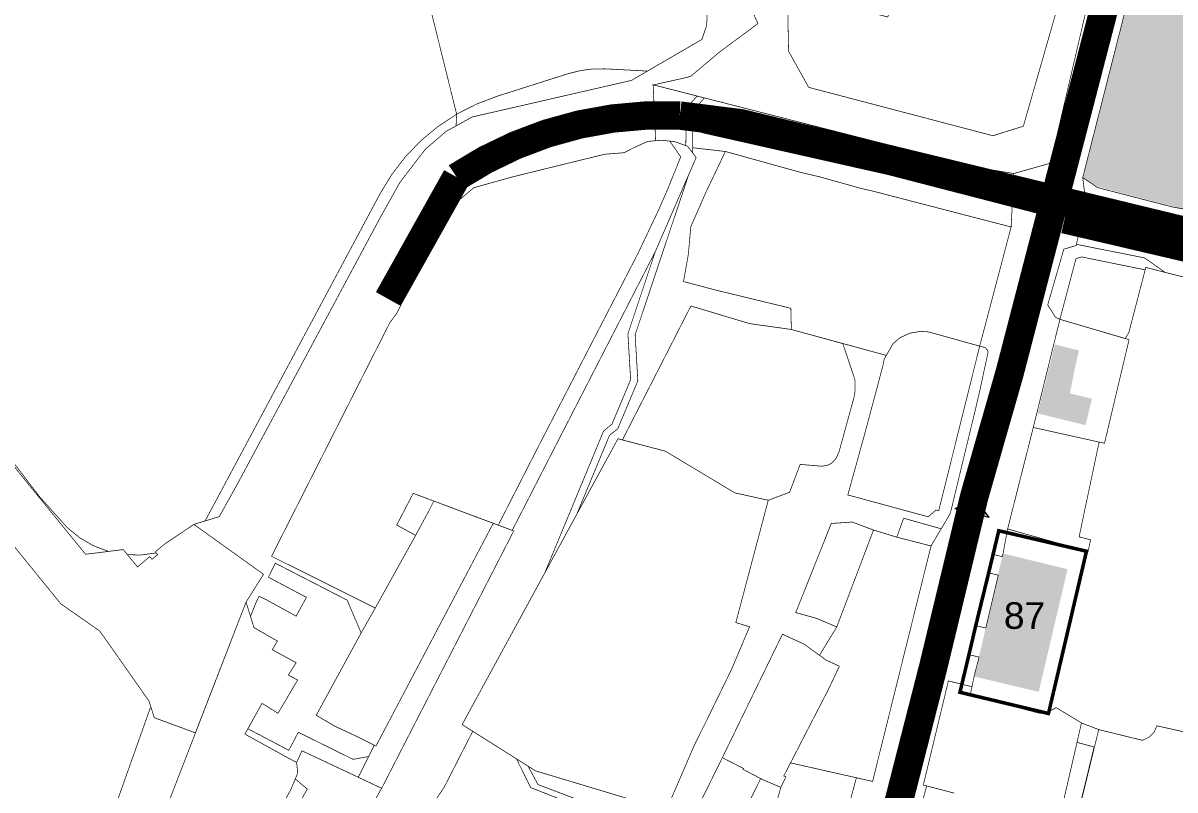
# Model space of a CAD drawing. Header units: millimetres. Extents: x 21689 to 31331, y 37531 to 43751.
# Drawn here: x 25371 to 25695.3, y 41633 to 41849.1 of the extents above; entities that cross this region are included whole.
import ezdxf

# ---------------------------------------------------------------- set-up
doc = ezdxf.new("R2010")
doc.units = ezdxf.units.MM
doc.linetypes.add('g5_084', pattern=[0.4, 0.2, -0.2])
for name, color, linetype, lineweight in [('0.15 - Видовые раскрытия', 22, 'Continuous', 9), ('00 номер ОКН', 7, 'Continuous', 15), ('00 Разраб границы', 5, 'g5_084', 50), ('CONTUR', 150, 'Continuous', 9)]:
    doc.layers.add(name, color=color, linetype=linetype, lineweight=lineweight)
for name, color, linetype, lineweight, transparency in [('00 Дороги', 252, 'Continuous', 9, 0.2), ('00 ОКН', 1, 'Continuous', 9, 0.4), ('24. ценная дореволюц постройка', 192, 'Continuous', 13, 0.4)]:
    doc.layers.add(name, color=color, linetype=linetype, lineweight=lineweight, transparency=transparency)
doc.layers.add('00 Парки и скверы', color=114, linetype='Continuous', lineweight=9, true_color=0x00a945, transparency=0.5)
doc.styles.get("Standard").update_dxf_attribs({"font": 'arial.ttf'})

# ---------------------------------------------------------------- blocks, each defined once
blk = doc.blocks.new('участки все')
at = {"layer": 'CONTUR', "const_width": 0.2}
for points in [[(2483.58, 4079.5), (2501.87, 4057.06), (2508.37, 4057.86), (2512.47, 4058.37), (2516.5, 4053.47), (2519.93, 4056.39), (2520.59, 4055.63), (2522.17, 4056.97), (2521.79, 4057.44), (2521.53, 4057.74), (2524.04, 4059.87), (2532.37, 4065.47), (2551.97, 4051.41), (2547.05, 4043.57), (2532.79, 4006.74), (2521.22, 4011), (2520.33, 4013.8), (2519.69, 4015.75), (2505.88, 4035.4), (2494.87, 4043.11), (2464.17, 4080.98)], [(2717.22, 3987.86), (2718.9, 3994.08), (2723.46, 3993.05), (2739.91, 4059.39), (2745.34, 4068.56), (2748.7, 4082.53), (2752.55, 4098.46), (2753.76, 4103.71), (2755.98, 4114.07), (2755.83, 4114.47), (2755.26, 4115.25), (2753.61, 4115.7), (2762.46, 4149.28), (2763.22, 4164.34), (2773.54, 4167.26), (2783.7, 4210.84)], [(2808.48, 4264.98), (2782.63, 4163.21), (2783.46, 4156.43), (2780.78, 4144.07), (2777.29, 4143.02), (2772.76, 4127.32), (2774.94, 4123.84), (2776.2, 4123.26), (2774.43, 4116.07), (2769.66, 4096.68), (2768.7, 4092.79), (2761.47, 4064.19), (2760.17, 4057.16), (2759.97, 4056.39), (2757.38, 4057.01), (2756.13, 4051.81), (2758.83, 4051.16), (2755.33, 4036.27), (2752.5, 4036.94), (2750.59, 4028.76), (2753.42, 4028.09), (2752.03, 4022.6), (2751.44, 4019.73), (2744.8, 4021.36), (2737.74, 3992.03), (2738.69, 3991.78), (2720.77, 3925.79)], [(2438.89, 4138.89), (2488.86, 4073.33), (2491.55, 4070.32), (2496.86, 4064.41), (2499.17, 4062.56), (2500.37, 4061.59), (2503.77, 4059.66), (2504.28, 4059.37), (2508.37, 4057.86), (2512.47, 4058.37), (2513.65, 4056.94), (2517.44, 4056.85), (2521.79, 4057.44), (2521.53, 4057.74), (2524.04, 4059.87), (2532.37, 4065.47), (2535.44, 4066.41), (2535.9, 4067.13), (2539.27, 4073.44), (2584.81, 4158.69), (2588.07, 4164.06), (2591.9, 4169.04), (2596.26, 4173.57), (2601.11, 4177.6), (2602.43, 4178.47), (2606.35, 4181.06), (2597.79, 4215.59)], [(2676.97, 4210.69), (2676.72, 4206), (2675.41, 4202.13), (2660.07, 4193.21), (2659.45, 4193.24), (2654.42, 4193.51), (2648.15, 4193.84), (2644.68, 4193.81), (2641.24, 4193.36), (2637.86, 4192.51), (2617.84, 4186.15), (2611.95, 4183.92), (2606.35, 4181.06), (2597.79, 4215.59)], [(2838.38, 4128.4), (2805.84, 4136.47), (2800.02, 4140.57), (2780.85, 4144.38), (2783.46, 4156.43), (2782.62, 4163.21), (2786.81, 4160.37), (2807.92, 4154.9), (2811.23, 4154.31)], [(2574.81, 3972.6), (2585.23, 3991.11), (2622.41, 4063.62), (2621.99, 4063.78), (2639.34, 4097.64), (2662.27, 4142.31), (2662.27, 4142.31), (2654.57, 4119.19), (2655.33, 4106.25), (2650.06, 4093.69), (2647.72, 4091.79), (2631.17, 4051.82), (2607.89, 4009.07), (2610.88, 4007.17), (2608.88, 4003.26), (2608.52, 4002.56), (2604.17, 3994.02), (2602.75, 3991.25), (2594.79, 3979.59)], [(2814.04, 4006.36), (2803.48, 4008.72), (2802.65, 4006.81), (2801.29, 4005.52), (2799.47, 4004.62), (2787.13, 4007.65), (2782.27, 4009.52), (2775.13, 4013.84), (2774.25, 4013.33), (2773.15, 4012.85), (2783.69, 4057.91), (2784.12, 4057.76), (2784.83, 4061.13), (2781.61, 4061.97), (2783.06, 4068.93), (2784.04, 4073.53), (2786.23, 4083.94), (2787.13, 4088.18), (2787.21, 4088.67), (2787.21, 4088.67), (2788.75, 4088.33), (2789.63, 4092.03), (2791.74, 4100.98), (2795.67, 4117.53), (2794.55, 4117.86), (2795.56, 4119.39), (2800.2, 4137.2), (2800.33, 4137.9), (2805.84, 4136.47), (2837.44, 4128.64)], [(2433.23, 3985.66), (2428.02, 3994.52), (2425.63, 3993.1), (2408.18, 3996.77), (2404.97, 3997.7), (2396.32, 4009.09), (2381.01, 3998.81), (2379.61, 4010.95), (2392.56, 4019.83), (2395.75, 4038.44), (2397.04, 4045.61), (2398.97, 4055.2), (2398.97, 4055.2), (2424.84, 4066.26), (2447.78, 4074.82), (2464.17, 4080.98), (2494.87, 4043.11), (2505.88, 4035.4), (2519.69, 4015.75), (2520.33, 4013.8), (2520.07, 4013.7), (2509.77, 3984.68)], [(2775.91, 3981.94), (2782.27, 4009.52), (2775.13, 4013.84), (2774.25, 4013.33), (2772.27, 4012.44), (2770.64, 4012.22), (2751.05, 4017.32), (2750.96, 4017.47), (2750.96, 4017.47), (2751.44, 4019.73), (2744.8, 4021.36), (2737.74, 3992.03), (2746.44, 3989.75)], [(2580.02, 3981.85), (2585.23, 3991.11), (2578.66, 3994.22), (2562.8, 4001.67), (2561.3, 3998.38), (2561.6, 3995.37), (2560.91, 3993.73), (2564.29, 3990.92), (2533.67, 3935.47)], [(2692.96, 3974.49), (2697.61, 3991.37), (2699.07, 3994.38), (2698.45, 3994.57), (2700.35, 3998.27), (2718.9, 3994.08), (2717.22, 3987.86)]]:
    blk.add_lwpolyline(points, dxfattribs=at)
for points in [[(2832.69, 4236.99), (2830.15, 4227.52), (2826.41, 4212.71), (2819.5, 4185.11), (2811.23, 4154.31), (2807.92, 4154.9), (2786.81, 4160.37), (2782.63, 4163.21), (2803.38, 4244.93), (2809.22, 4243.29), (2832.69, 4236.99)], [(2774.2, 4213.14), (2746.83, 4220.31), (2744.66, 4221.94), (2739.14, 4227.9), (2737.4, 4224.59), (2736.09, 4220.58), (2732.53, 4221.46), (2731.33, 4217.3), (2730.34, 4217.46), (2727.74, 4208.44), (2699.53, 4215.94), (2699.65, 4206.09), (2699.81, 4198.78), (2705.47, 4188.62), (2757.34, 4174.99), (2765.9, 4177.68), (2775.94, 4212.67), (2774.2, 4213.14)], [(2775.94, 4212.67), (2765.9, 4177.68), (2757.34, 4174.99), (2705.47, 4188.62), (2699.81, 4198.78), (2699.65, 4206.09), (2699.53, 4215.94), (2686.02, 4219.55), (2683.38, 4217.63), (2685.22, 4215.02), (2689.47, 4210.41), (2691.18, 4206.58), (2680.3, 4198.53), (2672.33, 4191.8), (2671.36, 4191.47), (2661.76, 4189.32), (2752.5, 4166.13), (2763.22, 4164.34), (2773.54, 4167.26), (2783.7, 4210.84), (2778.61, 4211.97), (2775.94, 4212.67)], [(2611.95, 4183.92), (2606.35, 4181.06), (2606.18, 4177.76), (2610.68, 4180.26), (2655.55, 4190.58), (2660.07, 4193.21), (2648.15, 4193.84), (2644.68, 4193.81), (2641.24, 4193.36), (2637.86, 4192.51), (2617.84, 4186.15), (2611.95, 4183.92)], [(2662.36, 4173.59), (2661.67, 4189.34), (2674.05, 4186.17), (2671.06, 4182.85), (2670.85, 4172.21), (2667.73, 4173.34), (2663.83, 4173.72), (2662.36, 4173.59)], [(2674.05, 4186.17), (2676.1, 4185.65), (2672.84, 4181.95), (2672.76, 4170.2), (2671.35, 4172.03), (2670.85, 4172.21), (2671.06, 4182.85), (2674.05, 4186.17)], [(2672.77, 4171.61), (2672.84, 4181.95), (2676.1, 4185.65), (2752.5, 4166.13), (2763.22, 4164.34), (2762.46, 4149.28), (2723.26, 4159.45), (2720.24, 4160.13), (2719.7, 4160.28), (2714.77, 4161.67), (2714.25, 4161.81), (2708.41, 4163.44), (2703.49, 4164.59), (2702.31, 4164.91), (2682.02, 4170.55), (2672.77, 4171.61)], [(2584.81, 4158.69), (2539.27, 4073.44), (2535.9, 4067.13), (2535.44, 4066.41), (2539.52, 4067.66), (2545.34, 4078.18), (2584.94, 4152.12), (2590.39, 4161.87), (2597.52, 4171.18), (2603.38, 4176.21), (2606.18, 4177.76), (2606.35, 4181.06), (2602.43, 4178.47), (2601.11, 4177.6), (2596.26, 4173.57), (2591.9, 4169.04), (2588.07, 4164.06), (2584.81, 4158.69)], [(2583.43, 4041.91), (2594.8, 4062.38), (2589.48, 4065.29), (2594.11, 4074.22), (2621.99, 4063.78), (2639.34, 4097.64), (2662.27, 4142.31), (2673.78, 4168.86), (2671.35, 4172.03), (2667.73, 4173.34), (2663.83, 4173.72), (2660.12, 4173.38), (2656.41, 4171.7), (2653.48, 4170.2), (2648.01, 4169.77), (2621.93, 4163.36), (2611.2, 4160.35), (2605.55, 4155.59), (2601.6, 4149.32), (2598.27, 4142.8), (2589.5, 4124.96), (2587.53, 4122.3), (2554.23, 4056.49), (2583.43, 4041.91)], [(2666.34, 4173.47), (2669.44, 4169.05), (2667.61, 4164.5), (2666.6, 4161.99), (2666.16, 4160.91), (2665.83, 4160.07), (2663.34, 4154.36), (2657.38, 4141.78), (2630.05, 4088.77), (2618.06, 4065.26), (2594.11, 4074.22), (2589.48, 4065.29), (2594.8, 4062.38), (2583.43, 4041.91), (2554.23, 4056.49), (2587.53, 4122.3), (2589.5, 4124.96), (2598.27, 4142.8), (2601.6, 4149.32), (2605.55, 4155.59), (2611.2, 4160.35), (2621.93, 4163.36), (2648.01, 4169.77), (2653.48, 4170.2), (2656.41, 4171.7), (2660.12, 4173.38), (2663.83, 4173.72), (2666.34, 4173.47)], [(2666.34, 4173.47), (2667.73, 4173.34), (2671.35, 4172.03), (2673.78, 4168.86), (2662.27, 4142.31), (2639.34, 4097.64), (2621.99, 4063.78), (2618.06, 4065.26), (2630.05, 4088.77), (2657.38, 4141.78), (2663.34, 4154.36), (2665.83, 4160.07), (2666.16, 4160.91), (2666.6, 4161.99), (2667.61, 4164.5), (2669.44, 4169.05), (2666.34, 4173.47)], [(2672.77, 4171.61), (2682.01, 4170.55), (2676.63, 4159.29), (2672.28, 4149.37), (2671.58, 4141.6), (2670.22, 4133.91), (2679.36, 4131.48), (2700.43, 4126.37), (2700.58, 4120.4), (2694.22, 4121.29), (2690.3, 4121.84), (2688.82, 4122.05), (2672.3, 4127.02), (2665.49, 4113.68), (2663.45, 4109.68), (2653.02, 4089.28), (2652.77, 4089.33), (2651.77, 4089.62), (2640.19, 4068.38), (2649.38, 4090.56), (2651.71, 4092.44), (2657.36, 4105.9), (2656.6, 4118.92), (2671.63, 4163.89), (2673.78, 4168.86), (2672.76, 4170.2), (2672.77, 4171.61)], [(2682.01, 4170.55), (2702.31, 4164.91), (2703.49, 4164.59), (2708.41, 4163.44), (2714.25, 4161.81), (2714.77, 4161.67), (2719.7, 4160.28), (2720.24, 4160.13), (2723.25, 4159.45), (2762.46, 4149.28), (2753.61, 4115.7), (2739.2, 4119.72), (2738.48, 4119.76), (2736.92, 4119.86), (2733.94, 4119.36), (2731.18, 4118.07), (2729.24, 4116.42), (2727.32, 4113.09), (2700.58, 4120.4), (2700.43, 4126.37), (2679.36, 4131.48), (2670.22, 4133.91), (2671.58, 4141.6), (2672.28, 4149.37), (2676.63, 4159.29), (2682.01, 4170.55)], [(2671.63, 4163.89), (2656.6, 4118.92), (2657.36, 4105.9), (2651.71, 4092.44), (2649.38, 4090.56), (2640.19, 4068.38), (2631.17, 4051.82), (2647.72, 4091.79), (2650.06, 4093.69), (2655.33, 4106.25), (2654.57, 4119.19), (2662.27, 4142.31), (2671.63, 4163.89)], [(2430.28, 4154.92), (2431.95, 4149.31), (2432.72, 4146.68), (2433.29, 4145.02), (2464.66, 4103.86), (2483.58, 4079.5), (2501.87, 4057.06), (2508.37, 4057.86), (2504.28, 4059.37), (2503.77, 4059.66), (2500.37, 4061.59), (2499.17, 4062.56), (2496.86, 4064.41), (2491.55, 4070.32), (2488.89, 4073.29), (2438.89, 4138.89), (2436, 4143.13), (2434.01, 4146.46), (2433.86, 4146.74), (2432.54, 4149.35), (2430.28, 4154.92)], [(2780.72, 4140.37), (2782.29, 4140.84), (2800.2, 4137.2), (2795.56, 4119.39), (2794.54, 4117.85), (2789.43, 4119.36), (2776.2, 4123.26), (2779.77, 4136.8), (2780.72, 4140.37)], [(2672.3, 4127.02), (2688.82, 4122.05), (2690.3, 4121.84), (2694.22, 4121.29), (2700.58, 4120.4), (2715.07, 4116.42), (2717.61, 4108.85), (2718.35, 4106.66), (2718.49, 4106.23), (2718.54, 4103.13), (2718.22, 4101.26), (2714.05, 4086.07), (2713.22, 4084.12), (2712.5, 4083.29), (2711.71, 4082.57), (2710.67, 4082.1), (2709.17, 4081.86), (2707.82, 4081.98), (2703.06, 4082.37), (2700.08, 4074.52), (2694.08, 4072.27), (2684.67, 4074.36), (2665.09, 4086.11), (2653.02, 4089.28), (2663.45, 4109.68), (2665.49, 4113.68), (2672.3, 4127.02)], [(2768.7, 4092.79), (2769.66, 4096.68), (2774.43, 4116.07), (2776.2, 4123.26), (2795.67, 4117.53), (2791.74, 4100.98), (2789.63, 4092.03), (2788.75, 4088.33), (2768.7, 4092.79)], [(2729.24, 4116.42), (2731.18, 4118.07), (2733.94, 4119.36), (2736.92, 4119.86), (2738.48, 4119.76), (2739.2, 4119.72), (2753.61, 4115.7), (2742.07, 4069.32), (2741.29, 4069.52), (2739.13, 4067.61), (2716.48, 4073.77), (2721.14, 4090.63), (2724.55, 4103.35), (2726.48, 4110.66), (2726.49, 4111.08), (2726.77, 4112.13), (2729.24, 4116.42)], [(2651.77, 4089.62), (2652.77, 4089.33), (2665.09, 4086.11), (2684.67, 4074.36), (2694.08, 4072.27), (2684.95, 4037.81), (2688.82, 4036.62), (2683.76, 4024.66), (2677.43, 4011.66), (2673.38, 4003.51), (2665.37, 3984.94), (2628.52, 3996.04), (2607.89, 4009.07), (2651.77, 4089.62)], [(2579.46, 4034.9), (2566.81, 4011.68), (2572.15, 4008.56), (2577.91, 4005.87), (2583.16, 4003.23), (2583.62, 4002.99), (2616.66, 4065.79), (2605.59, 4069.93), (2599.91, 4072.05), (2598.57, 4069.35), (2594.8, 4062.38), (2583.43, 4041.91), (2579.46, 4034.9)], [(2732.2, 4067.21), (2742.77, 4064.23), (2739.91, 4059.39), (2730.57, 4061.79), (2730.28, 4061.89), (2732.2, 4067.21)], [(2583.16, 4003.23), (2578.66, 3994.22), (2585.23, 3991.11), (2622.41, 4063.62), (2621.99, 4063.78), (2616.66, 4065.79), (2583.62, 4002.99), (2583.16, 4003.23)], [(2723.71, 4063.88), (2713.37, 4036.58), (2708.5, 4028.59), (2709.67, 4027.75), (2710.38, 4027.21), (2710.52, 4027.15), (2710.53, 4027.14), (2710.64, 4027.1), (2714.11, 4025.52), (2711.1, 4019.13), (2700.35, 3998.27), (2723.46, 3993.05), (2739.91, 4059.39), (2730.57, 4061.79), (2723.71, 4063.88)], [(2711.82, 4065.73), (2717.71, 4066.14), (2723.71, 4063.88), (2713.37, 4036.58), (2707.6, 4039.02), (2701.82, 4040.62), (2711.82, 4065.73)], [(2761.47, 4064.19), (2783.69, 4057.91), (2773.13, 4012.83), (2772.27, 4012.44), (2768.23, 4013.31), (2750.96, 4017.47), (2751.44, 4019.73), (2752.03, 4022.6), (2753.42, 4028.09), (2750.59, 4028.76), (2752.5, 4036.94), (2755.33, 4036.27), (2758.83, 4051.16), (2756.13, 4051.81), (2757.38, 4057.01), (2759.97, 4056.39), (2760.17, 4057.16), (2761.47, 4064.19)], [(2513.65, 4056.94), (2516.5, 4053.47), (2519.93, 4056.39), (2520.59, 4055.63), (2522.17, 4056.97), (2521.79, 4057.44), (2517.44, 4056.85), (2513.65, 4056.94)], [(2555.29, 4054.54), (2575.51, 4044.13), (2579.46, 4034.9), (2566.81, 4011.68), (2572.15, 4008.55), (2577.91, 4005.87), (2583.16, 4003.23), (2581.58, 4000.07), (2577.18, 3999.27), (2561.76, 4006.9), (2559.09, 4001.82), (2547.58, 4007.88), (2551.55, 4015.06), (2552.4, 4014.53), (2556.04, 4012.25), (2561.57, 4021.6), (2558.96, 4023.04), (2561.16, 4026.49), (2554.45, 4030.16), (2555.87, 4032.61), (2549.28, 4036.39), (2548.3, 4039.54), (2549.96, 4043.69), (2550.7, 4045.21), (2552.44, 4044.41), (2561.15, 4039.62), (2564.05, 4044.91), (2555.4, 4049.5), (2553.35, 4050.6), (2555.29, 4054.54)], [(2508.08, 3946.35), (2512.77, 3955.11), (2513.05, 3955.59), (2547.05, 4043.57), (2549.28, 4036.4), (2555.87, 4032.61), (2554.44, 4030.16), (2561.16, 4026.49), (2558.95, 4023.04), (2561.57, 4021.6), (2556.04, 4012.25), (2552.39, 4014.53), (2551.55, 4015.06), (2546.74, 4006.38), (2547.72, 4005.83), (2558.52, 3999.87), (2561.3, 3998.38), (2561.6, 3995.37), (2559.65, 3990.74), (2555.47, 3983.12), (2554.51, 3979.73), (2532.3, 3939.54), (2525.39, 3936.24), (2508.08, 3946.35)], [(2681.18, 3999.8), (2681.59, 3999.53), (2687.09, 3996.68), (2686.97, 3996.46), (2692.42, 3993.6), (2697.61, 3991.37), (2699.07, 3994.38), (2698.45, 3994.57), (2700.35, 3998.27), (2711.1, 4019.13), (2714.11, 4025.52), (2710.64, 4027.1), (2710.53, 4027.14), (2710.38, 4027.21), (2709.67, 4027.75), (2708.5, 4028.59), (2708.46, 4028.62), (2704.17, 4031.72), (2698.07, 4034.53), (2681.18, 3999.8)], [(2787.13, 4007.65), (2799.47, 4004.62), (2801.29, 4005.52), (2802.65, 4006.81), (2803.48, 4008.72), (2824.92, 4003.94), (2830.86, 4000.76), (2828.13, 3990.45), (2828.73, 3988.68), (2829.87, 3988.36), (2824.76, 3968.23), (2821.53, 3968.56), (2805.39, 3972.92), (2798.93, 3974.67), (2798.67, 3976.11), (2780.58, 3980.75), (2785.94, 4002.81), (2787.13, 4007.65)], [(2602.75, 3991.25), (2604.17, 3994.02), (2608.52, 4002.56), (2608.88, 4003.26), (2610.88, 4007.17), (2623.18, 3999.41), (2627.2, 3991.31), (2661.58, 3977.77), (2661.29, 3977.22), (2632.07, 3948.79), (2624.99, 3944.23), (2623.55, 3939.21), (2614.83, 3945.78), (2598.48, 3960.71), (2584.8, 3964.95), (2594.79, 3979.59), (2602.75, 3991.25)], [(2781.01, 4004.05), (2785.82, 4002.75), (2780.49, 3980.77), (2775.91, 3981.94), (2779.89, 3999.18), (2781.01, 4004.05)], [(2623.18, 3999.42), (2626.44, 3997.37), (2629.23, 3992.17), (2665.01, 3978.59), (2669.44, 3975.96), (2680.51, 3969.58), (2695.94, 3985.33), (2694.97, 3981.84), (2680.61, 3967.5), (2664.02, 3976.81), (2627.2, 3991.31), (2623.18, 3999.42)], [(2681.18, 3999.8), (2681.59, 3999.53), (2687.09, 3996.68), (2686.97, 3996.46), (2691.94, 3993.84), (2680.5, 3970.52), (2669.44, 3975.96), (2681.18, 3999.8)], [(2626.46, 3997.34), (2628.52, 3996.04), (2665.37, 3984.94), (2662.51, 3979.53), (2629.23, 3992.17), (2626.46, 3997.34)]]:
    blk.add_lwpolyline(points, close=True, dxfattribs=at)

msp = doc.modelspace()

# ---------------------------------------------------------------- hatches: boundary and pattern name
at = {"layer": '0.15 - Видовые раскрытия', "transparency": 33554687}
h = msp.add_hatch(color=256, dxfattribs=at)
h.dxf.hatch_style = 1
h.paths.add_polyline_path([(25662.6, 41804.24), (25657.48, 41800.04), (25660.59, 41794.55)])
h.paths.add_polyline_path([(25668.01, 41797.85, 1), (25663.22, 41798.85, 1)])
h.paths.add_polyline_path([(25673.04, 41796.81, 1), (25669.73, 41797.5, 1)])
h.paths.add_polyline_path([(25676.53, 41796.08, 1), (25674.62, 41796.48, 1)])
h = msp.add_hatch(color=256, dxfattribs=at)
h.dxf.hatch_style = 1
h.paths.add_polyline_path([(25662.6, 41804.24), (25657.48, 41800.04), (25660.59, 41794.55)])
h.paths.add_polyline_path([(25668.01, 41797.85, 1), (25663.22, 41798.85, 1)])
h.paths.add_polyline_path([(25673.04, 41796.81, 1), (25669.73, 41797.5, 1)])
h.paths.add_polyline_path([(25676.53, 41796.08, 1), (25674.62, 41796.48, 1)])
h = msp.add_hatch(color=256, dxfattribs=at)
h.dxf.hatch_style = 1
h.paths.add_polyline_path([(25642.97, 41709.81), (25638.97, 41715.09), (25633.36, 41712.19)])
h.paths.add_polyline_path([(25636.39, 41704.64, 1), (25637.57, 41709.4, 1)])
h.paths.add_polyline_path([(25635.16, 41699.67, 1), (25635.97, 41702.94, 1)])
h.paths.add_polyline_path([(25634.3, 41696.2, 1), (25634.77, 41698.1, 1)])
h = msp.add_hatch(color=256, dxfattribs=at)
h.dxf.hatch_style = 1
h.paths.add_polyline_path([(25642.97, 41709.81), (25638.97, 41715.09), (25633.36, 41712.19)])
h.paths.add_polyline_path([(25636.39, 41704.64, 1), (25637.57, 41709.4, 1)])
h.paths.add_polyline_path([(25635.16, 41699.67, 1), (25635.97, 41702.94, 1)])
h.paths.add_polyline_path([(25634.3, 41696.2, 1), (25634.77, 41698.1, 1)])
at = {"layer": '00 ОКН', "transparency": 33554585}
h = msp.add_hatch(color=1, dxfattribs=at)
h.dxf.hatch_style = 1
h.paths.add_polyline_path([(25638.9, 41664.93), (25656.97, 41660.67), (25665.1, 41695.21), (25646.89, 41699.64)])
at = {"layer": '00 Парки и скверы'}
h = msp.add_hatch(color=256, dxfattribs=at)
h.dxf.hatch_style = 1
h.paths.add_polyline_path([(25690.13, 41887.24), (25669.37, 41805.53), (25672.3, 41803.58), (25673.56, 41803.01), (25697.92, 41796.63), (25700.88, 41807.46), (25717.3, 41871.54), (25719.28, 41879.39), (25739.01, 41874.23), (25737.31, 41867.81), (25742.01, 41861.82), (25744.96, 41872.86), (25751.88, 41901.18), (25757.71, 41919.27), (25731.13, 41925.83), (25728.95, 41924.05), (25723.41, 41919.57), (25698.71, 41924.73)])
at = {"layer": '24. ценная дореволюц постройка'}
h = msp.add_hatch(color=192, dxfattribs=at)
h.dxf.hatch_style = 1
h.paths.add_polyline_path([(25659.4, 41750), (25656.68, 41739.11), (25670.15, 41735.81), (25671.97, 41743.24), (25665.75, 41744.77), (25667.39, 41752.91), (25668.34, 41756.85), (25665.6, 41757.51), (25661.53, 41758.52)])

# ---------------------------------------------------------------- linework, layer by layer
at = {"layer": '0.15 - Видовые раскрытия'}
for p, q in [((25657.48, 41800.04), (25662.6, 41804.24)), ((25657.48, 41800.04), (25662.6, 41804.24)), ((25662.6, 41804.24), (25660.59, 41794.55)), ((25662.6, 41804.24), (25660.59, 41794.55)), ((25657.48, 41800.04), (25660.59, 41794.55)), ((25657.48, 41800.04), (25660.59, 41794.55)), ((25638.97, 41715.09), (25633.36, 41712.19)), ((25638.97, 41715.09), (25633.36, 41712.19)), ((25638.97, 41715.09), (25642.97, 41709.81)), ((25638.97, 41715.09), (25642.97, 41709.81)), ((25642.97, 41709.81), (25633.36, 41712.19)), ((25642.97, 41709.81), (25633.36, 41712.19))]:
    msp.add_line(p, q, dxfattribs=at)
for centre, radius in [((25665.62, 41798.35), 2.45), ((25665.62, 41798.35), 2.45), ((25671.38, 41797.15), 1.69), ((25671.38, 41797.15), 1.69), ((25675.58, 41796.28), 0.978), ((25675.58, 41796.28), 0.978), ((25636.98, 41707.02), 2.45), ((25636.98, 41707.02), 2.45), ((25635.56, 41701.3), 1.69), ((25635.56, 41701.3), 1.69), ((25634.53, 41697.15), 0.978), ((25634.53, 41697.15), 0.978)]:
    msp.add_circle(centre, radius, dxfattribs=at)
at = {"layer": '00 Дороги', "lineweight": 9}
msp.add_lwpolyline([(25718.71, 42026.14, 8, 8, 0), (25691.03, 41913.52, 8, 8, 0), (25648.81, 41750.6, 8, 8, 0), (25638.78, 41715.51, 8, 8, 0), (25627.36, 41668, 8, 8, 0), (25609.85, 41599.55, 8, 8, 0), (25590.78, 41527.6, 8, 8, 0), (25571.83, 41460.93, 8, 8, 0), (25569.77, 41449.59, 8, 8, 0), (25574.32, 41444.83, 0, 0, 0)], format="xyseb", dxfattribs=at)
for points, const_width in [([(25648.81, 41750.6), (25691.03, 41913.52), (25718.71, 42026.14)], 8), ([(25562.85, 41822.06), (25615.61, 41810.15), (25657.33, 41799.35)], 8), ([(25664.35, 41794.3), (25732.76, 41778.29), (25775.63, 41772.63), (25778.13, 41771.99)], 9)]:
    msp.add_lwpolyline(points, dxfattribs=dict(at, const_width=const_width))
at = {"layer": '00 Дороги', "lineweight": 9, "const_width": 8}
msp.add_lwpolyline([(25473.85, 41771.34), (25493.08, 41805.7, -0.158888), (25555.91, 41823.04), (25573.15, 41820.86), (25779.86, 41770.7)], format="xyb", dxfattribs=at)
at = {"layer": '00 Разраб границы', "ltscale": 5, "const_width": 1}
msp.add_lwpolyline([(25645.73, 41706.05), (25644.13, 41699.37), (25642.88, 41694.17), (25639.25, 41679.3), (25637.33, 41671.11), (25634.8, 41660.52), (25659.7, 41654.55), (25659.88, 41655.19), (25670.43, 41700.27), (25645.73, 41706.05)], dxfattribs=at)
msp.add_lwpolyline([(25645.73, 41706.05), (25644.13, 41699.37), (25642.88, 41694.17), (25639.25, 41679.3), (25637.33, 41671.11), (25634.8, 41660.52), (25659.7, 41654.55), (25659.88, 41655.19), (25670.43, 41700.27), (25645.73, 41706.05)], dxfattribs=at)

# ---------------------------------------------------------------- block references
at = {"layer": 'CONTUR'}
msp.add_blockref('участки все', (22886.75, 37642.36), dxfattribs=at)

# ---------------------------------------------------------------- texts
at = {"layer": '00 номер ОКН', "color": 4, "insert": (25647.16, 41685.9), "char_height": 7.5, "attachment_point": 1}
msp.add_mtext_dynamic_manual_height_columns('{\\C7;87}', width=10, gutter_width=12.5, heights=[0], dxfattribs=at)

doc.saveas('drawing.dxf')
